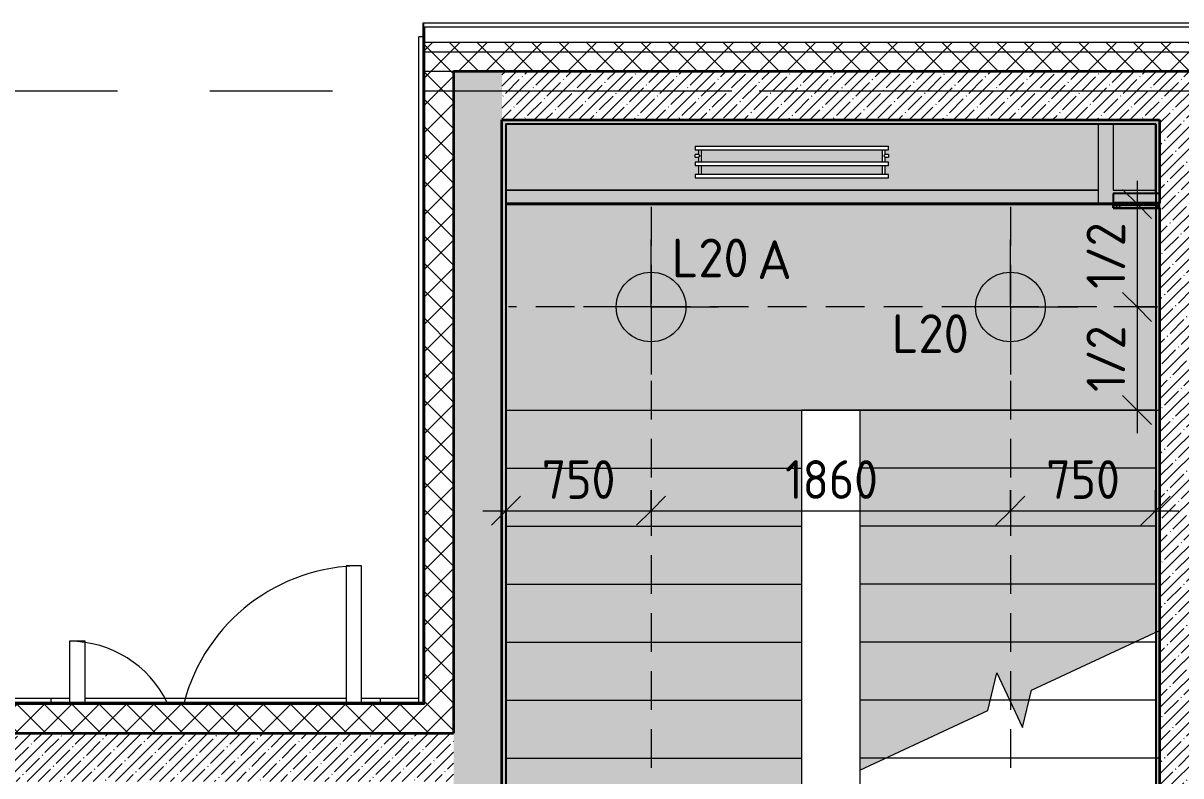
# Model space of a CAD drawing. Header units: millimetres. Extents: x 81425 to 274970, y -8553 to 29000.
# Drawn here: x 86935 to 92920, y 23459 to 27350 of the extents above; entities that cross this region are included whole.
import ezdxf

# ---------------------------------------------------------------- set-up
doc = ezdxf.new("R2010")
doc.units = ezdxf.units.MM
doc.linetypes.add('ADSK_Штрих_ш2 п1', pattern=[300, 200, -100])
doc.linetypes.add('Осевая', pattern=[3175, 635, -476.25, 1587.5, -476.25])
for name, color, linetype, lineweight in [('A-ANNO-DIMS', 7, 'Continuous', 9), ('A-ANNO-DIMS-100', 7, 'Continuous', 9), ('A-ANNO-NOTE', 7, 'Continuous', 9), ('A-DETL-2', 7, 'ADSK_Штрих_ш2 п1', 9), ('A-DOOR', 7, 'Continuous', 9), ('A-DOOR-1', 7, 'Continuous', 13), ('A-WALL', 7, 'Continuous', 9), ('E-LITE-EQPM-IDEN', 7, 'Continuous', 9), ('I-WALL', 7, 'Continuous', 9), ('M-EQPM', 7, 'Continuous', 9), ('S-STRS-2', 7, 'Continuous', 9), ('S-STRS-MBND', 7, 'Continuous', 9), ('Оси', 7, 'Continuous', 9), ('Оси-2', 7, 'Осевая', 9)]:
    doc.layers.add(name, color=color, linetype=linetype, lineweight=lineweight)
for name, color, linetype, lineweight, true_color in [('A-WALL-1', 7, 'Continuous', 35, 0x3c3c3c), ('A-WALL-2', 7, 'Continuous', 25, 0x3c3c3c), ('A-WALL-4', 7, 'Continuous', 13, 0x3c3c3c), ('A-WALL-FNSH-1', 7, 'Continuous', 9, 0x3c3c3c), ('A-WALL-FNSH-2', 7, 'Continuous', 13, 0x3c3c3c), ('G-ANNO-TEXT-1', 1, 'Continuous', 9, 0xff0000)]:
    doc.layers.add(name, color=color, linetype=linetype, lineweight=lineweight, true_color=true_color)
doc.layers.add('S-STRS-1', color=7, linetype='Continuous', lineweight=13, transparency=1)
doc.styles.add('GOST Common', font='GOST_Common.ttf', dxfattribs={"height": 200})
doc.styles.add('ISOCPEUR_1', font='isocpeur.ttf', dxfattribs={"height": 200})
doc.styles.add('ISOCPEUR_2', font='isocpeur.ttf', dxfattribs={"width": 0.9, "height": 200})
doc.dimstyles.new('ISO-2_0_0_9К_Средний_округл2', dxfattribs={"dimscale": 304.8, "dimtxt": 199.196235, "dimasz": 0.492126, "dimexe": 0.393701, "dimexo": 0, "dimgap": 0, "dimtad": 1, "dimdec": 0, "dimrnd": 10, "dimzin": 0, "dimdsep": 46, "dimtxsty": 'ISOCPEUR_2', "dimblk1": 'OBLIQUE', "dimblk2": 'OBLIQUE', "dimsah": 1, "dimcen": 0.09, "dimdle": 0.393701, "dimazin": 0, "dimtfac": 1, "dimtdec": 4, "dimtix": 1, "dimtmove": 0, "dimatfit": 3, "dimfxl": 1, "dimtvp": 1, "dimtolj": 1, "dimtzin": 0, "dimarcsym": 2})
pattern_1 = [(45, (0, 0), (-57.024626, 57.024626), []), (45, (57.025, 0), (-57.024626, 57.024626), [100.806, -20.161, 3.353, -16.808])]
pattern_2 = [(45, (0, 0), (-70.71068, 70.71068), []), (135, (0, 0), (-70.71068, -70.71068), [])]
pattern_3 = [(0, (0, 0), (121.92, 30.48), [10.058, -81.382, 10.058, -81.382, -487.68]), (0, (0, 0), (121.92, 30.48), [-182.88, 10.058, -172.822, 10.058, -81.382, -213.36]), (0, (0, 0), (121.92, 30.48), [-457.2, 10.058, -50.902, 10.058, -142.342]), (120, (45.72, 15.24), (-87.356454, 90.345817), [10.058, -81.382, 10.058, -81.382, -487.68]), (120, (45.72, 15.24), (-87.356454, 90.345817), [-182.88, 10.058, -172.822, 10.058, -81.382, -213.36]), (120, (45.72, 15.24), (-87.356454, 90.345817), [-457.2, 10.058, -50.902, 10.058, -142.342]), (240, (60.96, 76.2), (-34.563546, -120.825817), [10.058, -81.382, 10.058, -81.382, -487.68]), (240, (60.96, 76.2), (-34.563546, -120.825817), [-182.88, 10.058, -172.822, 10.058, -81.382, -213.36]), (240, (60.96, 76.2), (-34.563546, -120.825817), [-457.2, 10.058, -50.902, 10.058, -142.342])]
pattern_4 = [(45, (0, 0), (-106.06602, 106.06602), []), (135, (0, 0), (-106.06602, -106.06602), [])]

# ---------------------------------------------------------------- blocks, each defined once
blk = doc.blocks.new('110_Дверь_СКБ_2Ст_Внутренняя - ДН-7д_л__ ДОО_Дв_1450x2100h_Загрузочная_ Помещение холодильных камер-21737406-План расстановки осветительного оборудования 1 этажа в осях 23-33')
at = {"layer": 'A-DOOR'}
for centre, radius, start, end in [((767.5, 40), 950, 90, 165.17711), ((-742.5, 40), 560, 25.81773, 90)]:
    blk.add_arc(centre, radius, start, end, dxfattribs=at)
at = {"layer": 'A-DOOR-1'}
for p, q in [((767.5, 990), (687.5, 990)), ((687.5, 990), (687.5, 283)), ((767.5, 283), (767.5, 990)), ((-742.5, 600), (-742.5, 283)), ((-662.5, 600), (-742.5, 600)), ((-662.5, 283), (-662.5, 600))]:
    blk.add_line(p, q, dxfattribs=at)
blk = doc.blocks.new('radiator_prado_classic_z_tip_30_po exemplyaru - Classic Z Тип 30-500-30677907-План расстановки осветительного оборудования 1 этажа в осях 23-33')
at = {"layer": 'M-EQPM'}
for p, q in [((0, 228), (0, 210)), ((1000, 228), (0, 228)), ((0, 210), (1000, 210)), ((17.5, 210), (17.5, 164)), ((32.5, 164), (32.5, 210)), ((967.5, 210), (967.5, 164)), ((982.5, 164), (982.5, 210)), ((1000, 210), (1000, 228)), ((1000, 164), (0, 164)), ((0, 164), (0, 146)), ((0, 146), (1000, 146)), ((17.5, 121.5), (0, 121.5)), ((17.5, 121.5), (0, 121.5)), ((0, 121.5), (0, 121.2)), ((0, 106.5), (0, 121.5)), ((0, 121.2), (0, 121.2)), ((17.5, 146), (17.5, 121.5)), ((32.5, 82), (32.5, 146)), ((967.5, 146), (967.5, 82)), ((982.5, 121.5), (982.5, 146)), ((1000, 121.5), (982.5, 121.5)), ((1000, 121.5), (982.5, 121.5)), ((1000, 146), (1000, 164)), ((1000, 121.5), (1000, 106.5)), ((1000, 121.2), (1000, 121.5)), ((1000, 121.5), (1000, 121.2)), ((1000, 121.2), (1000, 121.5)), ((0, 106.8), (0, 106.5)), ((0, 106.8), (0, 106.8)), ((0, 106.5), (17.5, 106.5)), ((0, 106.5), (17.5, 106.5)), ((1000, 82), (0, 82)), ((0, 82), (0, 64)), ((1000, 64), (0, 64)), ((17.5, 106.5), (17.5, 82)), ((982.5, 82), (982.5, 106.5)), ((982.5, 106.5), (1000, 106.5)), ((982.5, 106.5), (1000, 106.5)), ((1000, 106.5), (1000, 106.8)), ((1000, 106.8), (1000, 106.5)), ((1000, 106.5), (1000, 106.8)), ((1000, 64), (1000, 82))]:
    blk.add_line(p, q, dxfattribs=at)
for points, knots in [([(25, 114), (24.5, 114.5), (23.6, 115.4), (22.4, 116.6), (21.6, 117.4), (21.1, 117.9), (20.8, 118.2), (20.5, 118.5), (20.2, 118.8), (19.8, 119.1), (19.6, 119.4), (19.3, 119.7), (19, 120), (18.7, 120.3), (18.5, 120.5), (18.3, 120.7), (18.1, 120.9), (17.9, 121.1), (17.8, 121.2), (17.7, 121.3), (17.5, 121.5), (17.5, 121.5), (17.5, 121.5)], [0, 0, 0, 0, 0.142857, 0.285714, 0.357143, 0.392857, 0.428571, 0.464286, 0.5, 0.535714, 0.571429, 0.607143, 0.642857, 0.678571, 0.714286, 0.75, 0.785714, 0.821429, 0.857143, 0.892857, 0.928571, 1, 1, 1, 1]), ([(975, 114), (975.5, 114.5), (976.4, 115.4), (977.6, 116.6), (978.4, 117.4), (978.9, 117.9), (979.2, 118.2), (979.5, 118.5), (979.8, 118.8), (980.1, 119.2), (980.4, 119.4), (980.7, 119.7), (981, 120), (981.3, 120.3), (981.5, 120.5), (981.7, 120.7), (981.9, 120.9), (982.1, 121.1), (982.2, 121.2), (982.3, 121.3), (982.5, 121.5), (982.5, 121.5), (982.5, 121.5)], [0, 0, 0, 0, 0.142857, 0.285714, 0.357143, 0.392857, 0.428571, 0.464286, 0.5, 0.535714, 0.571429, 0.607143, 0.642857, 0.678571, 0.714286, 0.75, 0.785714, 0.821429, 0.857143, 0.892857, 0.928571, 1, 1, 1, 1]), ([(17.5, 106.5), (17.5, 106.5), (17.5, 106.5), (17.7, 106.7), (17.8, 106.8), (17.9, 106.9), (18.1, 107.1), (18.3, 107.3), (18.5, 107.5), (18.7, 107.7), (19, 108), (19.3, 108.3), (19.6, 108.6), (19.8, 108.9), (20.3, 109.3), (20.7, 109.7), (21.1, 110.1), (21.6, 110.6), (22.4, 111.4), (23.6, 112.6), (24.5, 113.5), (25, 114)], [0, 0, 0, 0, 0.071429, 0.107143, 0.142857, 0.178571, 0.214286, 0.25, 0.285714, 0.321429, 0.357143, 0.392857, 0.428571, 0.464286, 0.5, 0.571429, 0.607143, 0.642857, 0.714286, 0.857143, 1, 1, 1, 1]), ([(982.5, 106.5), (982.5, 106.5), (982.5, 106.5), (982.3, 106.7), (982.2, 106.8), (982.1, 106.9), (981.9, 107.1), (981.7, 107.3), (981.5, 107.5), (981.3, 107.7), (981, 108), (980.7, 108.3), (980.4, 108.6), (980.1, 108.8), (979.7, 109.3), (979.3, 109.7), (978.9, 110.1), (978.4, 110.6), (977.6, 111.4), (976.4, 112.6), (975.5, 113.5), (975, 114)], [0, 0, 0, 0, 0.071429, 0.107143, 0.142857, 0.178571, 0.214286, 0.25, 0.285714, 0.321429, 0.357143, 0.392857, 0.428571, 0.464286, 0.5, 0.571429, 0.607143, 0.642857, 0.714286, 0.857143, 1, 1, 1, 1])]:
    blk.add_open_spline(points, degree=3, knots=knots, dxfattribs=at)
blk = doc.blocks.new('Зашивка приборов отопления4 - Зашивка приборов отопления-33272095-План расстановки осветительного оборудования 1 этажа в осях 23-33')
at = {"layer": 'A-WALL'}
for p, q in [((121465, 18487.5), (124530, 18487.5)), ((124530, 18487.5), (121465, 18487.5)), ((121465, 18412.5), (124530, 18412.5))]:
    blk.add_line(p, q, dxfattribs=at)
blk = doc.blocks.new('DIMBLOCK167-План расстановки осветительного оборудования 1 этажа в осях 23-33')
at = {"layer": 'A-ANNO-DIMS-100'}
for p, q in [((92693.5, 26535.7), (92693.5, 25882.8)), ((89731.8, 26415.7), (92813.5, 26415.7)), ((92693.5, 26415.7), (89731.8, 26415.7)), ((92799.6, 25882.8), (92573.5, 25882.8)), ((92693.5, 25882.8), (92799.6, 25882.8))]:
    blk.add_line(p, q, dxfattribs=at)
at = {"layer": 'A-ANNO-DIMS-100', "lineweight": 20}
for p, q in [((92693.5, 26415.7), (92618.5, 26490.7)), ((92693.5, 26415.7), (92768.5, 26340.7)), ((92693.5, 25882.8), (92618.5, 25957.8)), ((92693.5, 25882.8), (92768.5, 25807.8))]:
    blk.add_line(p, q, dxfattribs=at)
at = {"layer": 'A-ANNO-DIMS-100', "color": 0, "insert": (92432.2, 25976.9), "char_height": 200, "width": 413.715, "attachment_point": 1, "rotation": 90, "line_spacing_factor": 1.149209, "style": 'ISOCPEUR_2'}
blk.add_mtext('1/2', dxfattribs=at)
blk = doc.blocks.new('_Oblique')
at = {"color": 0, "linetype": 'ByBlock', "lineweight": -2}
blk.add_line((-0.5, -0.5), (0.5, 0.5), dxfattribs=at)
blk = doc.blocks.new('DIMBLOCK168-План расстановки осветительного оборудования 1 этажа в осях 23-33')
at = {"layer": 'A-ANNO-DIMS-100', "lineweight": 20}
for p, q in [((92693.5, 25882.8), (92618.5, 25957.8)), ((92693.5, 25882.8), (92768.5, 25807.8)), ((92693.5, 25350), (92618.5, 25425)), ((92693.5, 25350), (92768.5, 25275))]:
    blk.add_line(p, q, dxfattribs=at)
at = {"layer": 'A-ANNO-DIMS-100'}
for p, q in [((92799.6, 25882.8), (92573.5, 25882.8)), ((92693.5, 25882.8), (92693.5, 25230)), ((92693.5, 25882.8), (92799.6, 25882.8)), ((90960, 25350), (92813.5, 25350)), ((92693.5, 25350), (90960, 25350))]:
    blk.add_line(p, q, dxfattribs=at)
at = {"layer": 'A-ANNO-DIMS-100', "color": 0, "insert": (92432.2, 25444), "char_height": 200, "width": 413.715, "attachment_point": 1, "rotation": 90, "line_spacing_factor": 1.149209, "style": 'ISOCPEUR_2'}
blk.add_mtext('1/2', dxfattribs=at)
blk = doc.blocks.new('DIMBLOCK169-План расстановки осветительного оборудования 1 этажа в осях 23-33')
at = {"layer": 'A-ANNO-DIMS-100'}
for p, q in [((89431, 24935.8), (89431, 24709.7)), ((89431, 24829.7), (89431, 24935.8)), ((90181, 24935.8), (90181, 24709.7)), ((90181, 24829.7), (90181, 24935.8)), ((89311, 24829.7), (90181, 24829.7))]:
    blk.add_line(p, q, dxfattribs=at)
at = {"layer": 'A-ANNO-DIMS-100', "lineweight": 20}
for p, q in [((89431, 24829.7), (89506, 24904.7)), ((90181, 24829.7), (90256, 24904.7)), ((89431, 24829.7), (89356, 24754.7)), ((90181, 24829.7), (90106, 24754.7))]:
    blk.add_line(p, q, dxfattribs=at)
at = {"layer": 'A-ANNO-DIMS-100', "color": 0, "insert": (89616.4, 25091), "char_height": 200, "width": 455.087, "attachment_point": 1, "line_spacing_factor": 1.149209, "style": 'ISOCPEUR_2'}
blk.add_mtext('750', dxfattribs=at)
blk = doc.blocks.new('DIMBLOCK170-План расстановки осветительного оборудования 1 этажа в осях 23-33')
at = {"layer": 'A-ANNO-DIMS-100'}
for p, q in [((90181, 24935.8), (90181, 24709.7)), ((90181, 24829.7), (90181, 24935.8)), ((92039, 24935.8), (92039, 24709.7)), ((92039, 24829.7), (92039, 24935.8)), ((90181, 24829.7), (92039, 24829.7))]:
    blk.add_line(p, q, dxfattribs=at)
at = {"layer": 'A-ANNO-DIMS-100', "lineweight": 20}
for p, q in [((90181, 24829.7), (90256, 24904.7)), ((92039, 24829.7), (92114, 24904.7)), ((90181, 24829.7), (90106, 24754.7)), ((92039, 24829.7), (91964, 24754.7))]:
    blk.add_line(p, q, dxfattribs=at)
at = {"layer": 'A-ANNO-DIMS-100', "color": 0, "insert": (90874.4, 25091), "char_height": 200, "width": 565.411, "attachment_point": 1, "line_spacing_factor": 1.149209, "style": 'ISOCPEUR_2'}
blk.add_mtext('1860', dxfattribs=at)
blk = doc.blocks.new('DIMBLOCK171-План расстановки осветительного оборудования 1 этажа в осях 23-33')
at = {"layer": 'A-ANNO-DIMS-100'}
for p, q in [((92039, 24935.8), (92039, 24709.7)), ((92039, 24829.7), (92039, 24935.8)), ((92789, 24935.8), (92789, 24709.7)), ((92789, 24829.7), (92789, 24935.8)), ((92039, 24829.7), (92909, 24829.7))]:
    blk.add_line(p, q, dxfattribs=at)
at = {"layer": 'A-ANNO-DIMS-100', "lineweight": 20}
for p, q in [((92039, 24829.7), (92114, 24904.7)), ((92789, 24829.7), (92864, 24904.7)), ((92039, 24829.7), (91964, 24754.7)), ((92789, 24829.7), (92714, 24754.7))]:
    blk.add_line(p, q, dxfattribs=at)
at = {"layer": 'A-ANNO-DIMS-100', "color": 0, "insert": (92224.4, 25091), "char_height": 200, "width": 455.087, "attachment_point": 1, "line_spacing_factor": 1.149209, "style": 'ISOCPEUR_2'}
blk.add_mtext('750', dxfattribs=at)

msp = doc.modelspace()

# ---------------------------------------------------------------- hatches: boundary and pattern name
at = {"layer": 'A-WALL'}
h = msp.add_hatch(dxfattribs=at)
h.set_pattern_fill('FP_4', color=256, style=0, pattern_type=2)
h.set_pattern_definition(pattern_2)
h.paths.add_polyline_path([(93160, 27200), (93210, 27200), (93210, 27250), (89010, 27250), (89010, 27200), (89827.3, 27200)])
h = msp.add_hatch(dxfattribs=at)
h.set_pattern_fill('FP_4', color=256, style=0, pattern_type=2)
h.set_pattern_definition(pattern_2)
h.paths.add_polyline_path([(93060, 27100), (93160, 27100), (93160, 27200), (89010, 27200), (89010, 27100), (89827.3, 27100)])
h = msp.add_hatch(dxfattribs=at)
h.set_pattern_fill('FP_4', color=256, style=0, pattern_type=2)
h.set_pattern_definition(pattern_2)
h.paths.add_polyline_path([(89010, 23680), (89160, 23680), (89160, 27100), (89010, 27100), (89010, 23830)])
h = msp.add_hatch(dxfattribs=at)
h.set_pattern_fill('FP_4', color=256, style=0, pattern_type=2)
h.set_pattern_definition(pattern_2)
h.paths.add_polyline_path([(89010, 23680), (89010, 23830), (85120, 23830), (85120, 23680), (89007, 23680)])
at = {"layer": 'I-WALL'}
h = msp.add_hatch(dxfattribs=at)
h.set_pattern_fill('FP_1', color=256, style=0, pattern_type=2)
h.set_pattern_definition(pattern_1)
h.paths.add_polyline_path([(89161.6, 17270), (89410, 17270.7), (89410, 27100), (89160, 27100), (89160, 17270)])
h = msp.add_hatch(dxfattribs=at)
h.set_pattern_fill('FP_1', color=256, style=0, pattern_type=2)
h.set_pattern_definition(pattern_1)
h.paths.add_polyline_path([(92810, 26850), (92810, 27100), (89410, 27100), (89410, 26850), (92490.3, 26850)])
h = msp.add_hatch(dxfattribs=at)
h.set_pattern_fill('FP_1', color=256, style=0, pattern_type=2)
h.set_pattern_definition(pattern_1)
h.paths.add_polyline_path([(93030, 21150), (93060, 21150), (93060, 27100), (92810, 27100), (92810, 21150)])
h = msp.add_hatch(dxfattribs=at)
h.set_pattern_fill('FP_38', color=256, style=0, pattern_type=2)
h.set_pattern_definition(pattern_3)
h.paths.add_polyline_path([(89430, 26830), (92790, 26830), (92790, 26850), (89410, 26850), (89410, 26830)])
h = msp.add_hatch(dxfattribs=at)
h.set_pattern_fill('FP_38', color=256, style=0, pattern_type=2)
h.set_pattern_definition(pattern_3)
h.paths.add_polyline_path([(89410, 17850), (89430, 17850), (89430, 26830), (89410, 26830), (89410, 18488.5)])
h = msp.add_hatch(dxfattribs=at)
h.set_pattern_fill('FP_38', color=256, style=0, pattern_type=2)
h.set_pattern_definition(pattern_3)
h.paths.add_polyline_path([(92790, 17870), (92810, 17870), (92810, 26850), (92790, 26850), (92790, 17871)])
msp.add_hatch(color=256, dxfattribs=at).paths.add_polyline_path([(92810, 26420), (92810, 26470), (92570, 26470), (92570, 26420)])
h = msp.add_hatch(dxfattribs=at)
h.set_pattern_fill('FP_42', color=256, style=0, pattern_type=2)
h.set_pattern_definition(pattern_4)
h.paths.add_polyline_path([(92570, 26407.5), (92810, 26407.5), (92810, 26420), (92570, 26420)])
h = msp.add_hatch(dxfattribs=at)
h.set_pattern_fill('FP_42', color=256, style=0, pattern_type=2)
h.set_pattern_definition(pattern_4)
h.paths.add_polyline_path([(92790, 26395), (92810, 26395), (92810, 26407.5), (92570, 26407.5), (92570, 26395), (92789, 26395)])
h = msp.add_hatch(dxfattribs=at)
h.set_pattern_fill('FP_1', color=256, style=0, pattern_type=2)
h.set_pattern_definition(pattern_1)
h.paths.add_polyline_path([(89160, 23430), (89160, 23680), (85000, 23680), (85000, 23430), (88855, 23430)])
at = {"layer": 'S-STRS-1'}
h = msp.add_hatch(color=256, dxfattribs=at)
h.paths.add_polyline_path([(90960, 25350), (92790, 25350), (92789, 26395), (92570, 26395), (92570, 26470), (92790, 26470), (92789.3, 26830), (89430, 26830), (89430, 25350), (89827.3, 25350)])
h.paths.add_polyline_path([(90446.2, 26550), (90408.7, 26550), (90408.7, 26568), (90426.2, 26568), (90426.2, 26614), (90408.7, 26614), (90408.7, 26632), (90426.2, 26632), (90426.2, 26656.8), (90408.7, 26657.5), (90408.7, 26671.2), (90426.2, 26671.5), (90426.2, 26696), (90408.7, 26696), (90408.7, 26714), (91408.7, 26714), (91408.7, 26696), (91391.2, 26696), (91391.2, 26671.2), (91408.7, 26670.5), (91408.1, 26656.8), (91391.2, 26656.5), (91391.2, 26632), (91408.7, 26632), (91408.7, 26614), (91391.2, 26614), (91391.2, 26568), (91408.7, 26568), (91408.7, 26550), (90471.2, 26550)])
h.paths.add_polyline_path([(91325.2, 26568), (91376.2, 26568), (91376.2, 26614), (90441.2, 26614), (90441.2, 26568), (91158.8, 26568)])
h.paths.add_polyline_path([(90493.1, 26632), (91376.2, 26632), (91376.2, 26696), (90441.2, 26696), (90441.2, 26632)])
h.paths.add_polyline_path([(90432.2, 26662.6), (90433.7, 26664), (90431.3, 26665.4), (90431.8, 26664)])
for points in [[(89431.4, 25050), (90960, 25050), (90960, 25350), (89430, 25350), (89430, 25050)], [(92490.3, 25050), (92790, 25050), (92790, 25350), (91260, 25350), (91260, 25050)], [(90960, 24750), (90960, 25050), (89430, 25050), (89430, 24750), (89827.3, 24750)], [(92490.3, 24750), (92790, 24750), (92790, 25050), (91260, 25050), (91260, 24750)], [(89827.3, 24450), (90960, 24450), (90960, 24750), (89430, 24750), (89430, 24450)], [(92490.3, 24450), (92790, 24450), (92790, 24750), (91260, 24750), (91260, 24450)], [(90960, 24150), (90960, 24450), (89430, 24450), (89430, 24150), (89827.3, 24150)], [(91934.6, 24150), (92678.4, 24150), (92790, 24202.1), (92790, 24450), (91260, 24450), (91260, 24150)], [(90960, 23850), (90960, 24150), (89430, 24150), (89430, 23850), (89827.3, 23850)], [(91921.7, 23850), (91934.6, 23850), (91969, 23991.6), (92035, 23850), (92135.4, 23850), (92148.3, 23902.8), (92678.4, 24150), (91260, 24150), (91260, 23850), (91391.6, 23850)], [(89430, 23550), (90960, 23550), (90960, 23850), (89430, 23850), (89430, 23680)], [(89827.3, 23250), (90960, 23250), (90960, 23550), (89430, 23550), (89430, 23250)], [(91260, 23488.6), (91391.6, 23550), (91260, 23550)]]:
    msp.add_hatch(color=256, dxfattribs=at).paths.add_polyline_path(points)
h = msp.add_hatch(color=256, dxfattribs=at)
h.paths.add_polyline_path([(91391.6, 23550), (91921.7, 23797.2), (91934.6, 23850), (91260, 23850), (91260, 23550)])
h.paths.add_polyline_path([(92101, 23708.4), (92135.4, 23850), (92035, 23850)])

# ---------------------------------------------------------------- linework, layer by layer
at = {"layer": 'A-ANNO-NOTE'}
for p, q in [((90181, 25882.8), (90181, 26231.7)), ((92039, 25882.8), (92039, 26231.7)), ((90181, 25882.8), (89832.1, 25882.8)), ((90181, 25882.8), (90181, 25533.9)), ((90181, 25882.8), (90529.9, 25882.8)), ((92039, 25882.8), (91690.1, 25882.8)), ((92039, 25882.8), (92039, 25533.9)), ((92039, 25882.8), (92387.9, 25882.8))]:
    msp.add_line(p, q, dxfattribs=at)
for centre in [(90181, 25882.8), (92039, 25882.8)]:
    msp.add_circle(centre, 180, dxfattribs=at)
at = {"layer": 'A-DETL-2'}
for p, q in [((90181, 26400.7), (90181, 17870)), ((92039, 26400.7), (92039, 17870)), ((92785.2, 25882.8), (89443.3, 25882.8))]:
    msp.add_line(p, q, dxfattribs=at)
at = {"layer": 'A-WALL'}
for p, q in [((89007, 27330), (89007, 27350)), ((89010, 27330), (89010, 23830)), ((88980, 23838), (88980, 27280)), ((89002, 27280), (88980, 27280)), ((93210, 27250), (89010, 27250)), ((93160, 27200), (89010, 27200)), ((89160, 27100), (89010, 27100)), ((92810, 26407.5), (92570, 26407.5)), ((85120, 23830), (89010, 23830)), ((85470, 23860), (87175, 23860)), ((87080, 23838), (87080, 23860)), ((87255, 23860), (88605, 23860)), ((88685, 23860), (88980, 23860)), ((88780, 23860), (88780, 23838))]:
    msp.add_line(p, q, dxfattribs=at)
at = {"layer": 'A-WALL-1'}
for p, q in [((89160, 27100), (89160, 23680)), ((93060, 27100), (89160, 27100)), ((89410, 17270), (89410, 26850)), ((89410, 26850), (92810, 26850)), ((92810, 26850), (92810, 26420)), ((92570, 26420), (92570, 26395)), ((92810, 26420), (92570, 26420)), ((92570, 26395), (92810, 26395)), ((92810, 26395), (92810, 17270)), ((85000, 23680), (89160, 23680))]:
    msp.add_line(p, q, dxfattribs=at)
at = {"layer": 'A-WALL-2'}
for p, q in [((89410, 26850), (89410, 17850)), ((89430, 26830), (92790, 26830)), ((89430, 26830), (89430, 17870)), ((92790, 26830), (92790, 17870)), ((92810, 26470), (92570, 26470)), ((92570, 26470), (92570, 26420)), ((92810, 26395), (92810, 26420))]:
    msp.add_line(p, q, dxfattribs=at)
at = {"layer": 'A-WALL-4'}
msp.add_line((93290, 27330), (89010, 27330), dxfattribs=at)
at = {"layer": 'A-WALL-FNSH-1'}
for p, q in [((89002, 27350), (89002, 23838)), ((93310, 27350), (89002, 27350)), ((89002, 23838), (85128, 23838))]:
    msp.add_line(p, q, dxfattribs=at)
at = {"layer": 'A-WALL-FNSH-2'}
for p, q in [((89007, 27330), (89010, 27330)), ((89007, 27330), (89007, 23833)), ((92570, 26420), (89430, 26420)), ((89431, 17871), (89431, 26419)), ((89431, 26419), (92789, 26419)), ((92789, 26419), (92789, 26420)), ((92789, 26395), (92789, 17871)), ((89431, 25166.7), (89430, 25166.7)), ((85123, 23833), (89007, 23833))]:
    msp.add_line(p, q, dxfattribs=at)
at = {"layer": 'I-WALL'}
for p, q in [((92788.3, 26829), (89430, 26829)), ((89431, 26829), (89431, 17870.5)), ((92495, 26412.5), (92495, 26830)), ((92570, 26830), (92570, 26487.5)), ((92789, 26470), (92789, 26830)), ((92570, 26487.5), (92790, 26487.5)), ((89430, 26419.5), (89431, 26419.5)), ((92495, 26412.5), (92570, 26412.5)), ((89431, 25550.4), (89430, 25550.4)), ((92789, 25449.6), (92790, 25449.6)), ((89430, 25140.4), (89431, 25140.4)), ((92790, 24924.6), (92789, 24924.6))]:
    msp.add_line(p, q, dxfattribs=at)
at = {"layer": 'S-STRS-2'}
for p, q in [((89430, 25350), (90960, 25350)), ((89430, 25350), (90960, 25350)), ((90960, 25350), (91260, 25350)), ((90960, 25050), (90960, 25350)), ((92790, 25350), (91260, 25350)), ((91260, 25350), (91260, 25050)), ((92790, 25350), (91260, 25350)), ((89430, 25050), (90960, 25050)), ((89430, 25050), (90960, 25050)), ((90960, 24750), (90960, 25050)), ((91260, 25050), (91260, 24750)), ((92790, 25050), (91260, 25050)), ((92790, 25050), (91260, 25050)), ((89430, 24750), (90960, 24750)), ((89430, 24750), (90960, 24750)), ((90960, 24450), (90960, 24750)), ((91260, 24750), (91260, 24450)), ((92790, 24750), (91260, 24750)), ((92790, 24750), (91260, 24750)), ((89430, 24450), (90960, 24450)), ((89430, 24450), (90960, 24450)), ((90960, 24150), (90960, 24450)), ((91260, 24450), (91260, 24150)), ((92790, 24450), (91260, 24450)), ((92790, 24450), (91260, 24450)), ((89430, 24150), (90960, 24150)), ((89430, 24150), (90960, 24150)), ((90960, 23850), (90960, 24150)), ((91260, 24150), (91260, 23850)), ((92678.4, 24150), (91260, 24150)), ((92678.4, 24150), (91260, 24150)), ((89430, 23850), (90960, 23850)), ((89430, 23850), (90960, 23850)), ((90960, 23550), (90960, 23850)), ((91260, 23850), (91260, 23550)), ((91934.6, 23850), (91260, 23850)), ((91934.6, 23850), (91260, 23850)), ((92135.4, 23850), (92035, 23850)), ((92135.4, 23850), (92035, 23850)), ((89430, 23550), (90960, 23550)), ((89430, 23550), (90960, 23550)), ((90960, 23250), (90960, 23550)), ((91260, 23550), (91260, 23488.6)), ((91391.6, 23550), (91260, 23550)), ((91391.6, 23550), (91260, 23550))]:
    msp.add_line(p, q, dxfattribs=at)
at = {"layer": 'S-STRS-MBND'}
for p, q in [((92148.3, 23902.8), (92810, 24211.4)), ((92790, 24150), (92678.4, 24150)), ((92790, 24150), (92678.4, 24150)), ((91921.7, 23797.2), (91969, 23991.6)), ((91969, 23991.6), (92101, 23708.4)), ((92101, 23708.4), (92148.3, 23902.8)), ((92035, 23850), (91934.6, 23850)), ((92035, 23850), (91934.6, 23850)), ((92790, 23850), (92135.4, 23850)), ((92790, 23850), (92135.4, 23850)), ((92810, 23830), (92810, 22350)), ((91260, 23488.6), (91921.7, 23797.2)), ((92810, 23550), (91391.6, 23550)), ((92810, 23550), (91391.6, 23550)), ((91260, 23488.6), (91260, 22350))]:
    msp.add_line(p, q, dxfattribs=at)
at = {"layer": 'Оси'}
msp.add_line((90740, 27000), (93240, 27000), dxfattribs=at)
at = {"layer": 'Оси-2'}
msp.add_line((84724.5, 27000), (90740, 27000), dxfattribs=at)

# ---------------------------------------------------------------- block references
at = {"layer": 'A-DOOR'}
msp.add_blockref('110_Дверь_СКБ_2Ст_Внутренняя - ДН-7д_л__ ДОО_Дв_1450x2100h_Загрузочная_ Помещение холодильных камер-21737406-План расстановки осветительного оборудования 1 этажа в осях 23-33', (87917.5, 23555), dxfattribs=at)
at = {"layer": 'A-WALL'}
msp.add_blockref('Зашивка приборов отопления4 - Зашивка приборов отопления-33272095-План расстановки осветительного оборудования 1 этажа в осях 23-33', (-32035, 8000), dxfattribs=at)
at = {"layer": 'M-EQPM', "rotation": 180}
msp.add_blockref('radiator_prado_classic_z_tip_30_po exemplyaru - Classic Z Тип 30-500-30677907-План расстановки осветительного оборудования 1 этажа в осях 23-33', (91408.7, 26778), dxfattribs=at)

# ---------------------------------------------------------------- texts
at = {"layer": 'E-LITE-EQPM-IDEN', "char_height": 200, "width": 529.114, "attachment_point": 1, "style": 'GOST Common'}
for insert in [(90288, 26236.6), (91425.9, 25845.2)]:
    msp.add_mtext('L20', dxfattribs=dict(at, insert=insert))
at = {"layer": 'G-ANNO-TEXT-1', "insert": (90729.5, 26227.7), "char_height": 200, "width": 224.472, "attachment_point": 1, "style": 'ISOCPEUR_1'}
msp.add_mtext('\\fISOCPEUR|b0|i0|c204|p34|;А', dxfattribs=at)

# ---------------------------------------------------------------- dimensions: what is measured, and where the dimension line sits
at = {"layer": 'A-ANNO-DIMS'}
for base, p1, p2, override, picture, middle in [((92693.5, 25882.8), (89731.8, 26415.7), (92799.6, 25882.8), {"dimpost": '<>', "dimfxl": 3113.739634}, 'DIMBLOCK167-План расстановки осветительного оборудования 1 этажа в осях 23-33', (92593.5, 26149.3)), ((92693.5, 25350), (92799.6, 25882.8), (90960, 25350), {"dimpost": '<>', "dimfxl": 1915.220946}, 'DIMBLOCK168-План расстановки осветительного оборудования 1 этажа в осях 23-33', (92593.5, 25616.4))]:
    dim = msp.add_linear_dim(base=base, p1=p1, p2=p2, angle=90, text='1/2', dimstyle='ISO-2_0_0_9К_Средний_округл2', override=override, dxfattribs=at)
    dim.commit()
    dim.dimension.update_dxf_attribs({"geometry": picture, "text_midpoint": middle})
for base, p1, p2, override, picture, middle in [((90181, 24829.7), (89431, 24935.8), (90181, 24935.8), {"dimpost": '<>', "dimfxl": 750}, 'DIMBLOCK169-План расстановки осветительного оборудования 1 этажа в осях 23-33', (89806, 24929.7)), ((92039, 24829.7), (90181, 24935.8), (92039, 24935.8), {"dimpost": '<>', "dimfxl": 1858}, 'DIMBLOCK170-План расстановки осветительного оборудования 1 этажа в осях 23-33', (91110, 24929.7)), ((92789, 24829.7), (92039, 24935.8), (92789, 24935.8), {"dimpost": '<>', "dimfxl": 750}, 'DIMBLOCK171-План расстановки осветительного оборудования 1 этажа в осях 23-33', (92414, 24929.7))]:
    dim = msp.add_linear_dim(base=base, p1=p1, p2=p2, dimstyle='ISO-2_0_0_9К_Средний_округл2', override=override, dxfattribs=at)
    dim.commit()
    dim.dimension.update_dxf_attribs({"geometry": picture, "text_midpoint": middle})

doc.saveas('drawing.dxf')
